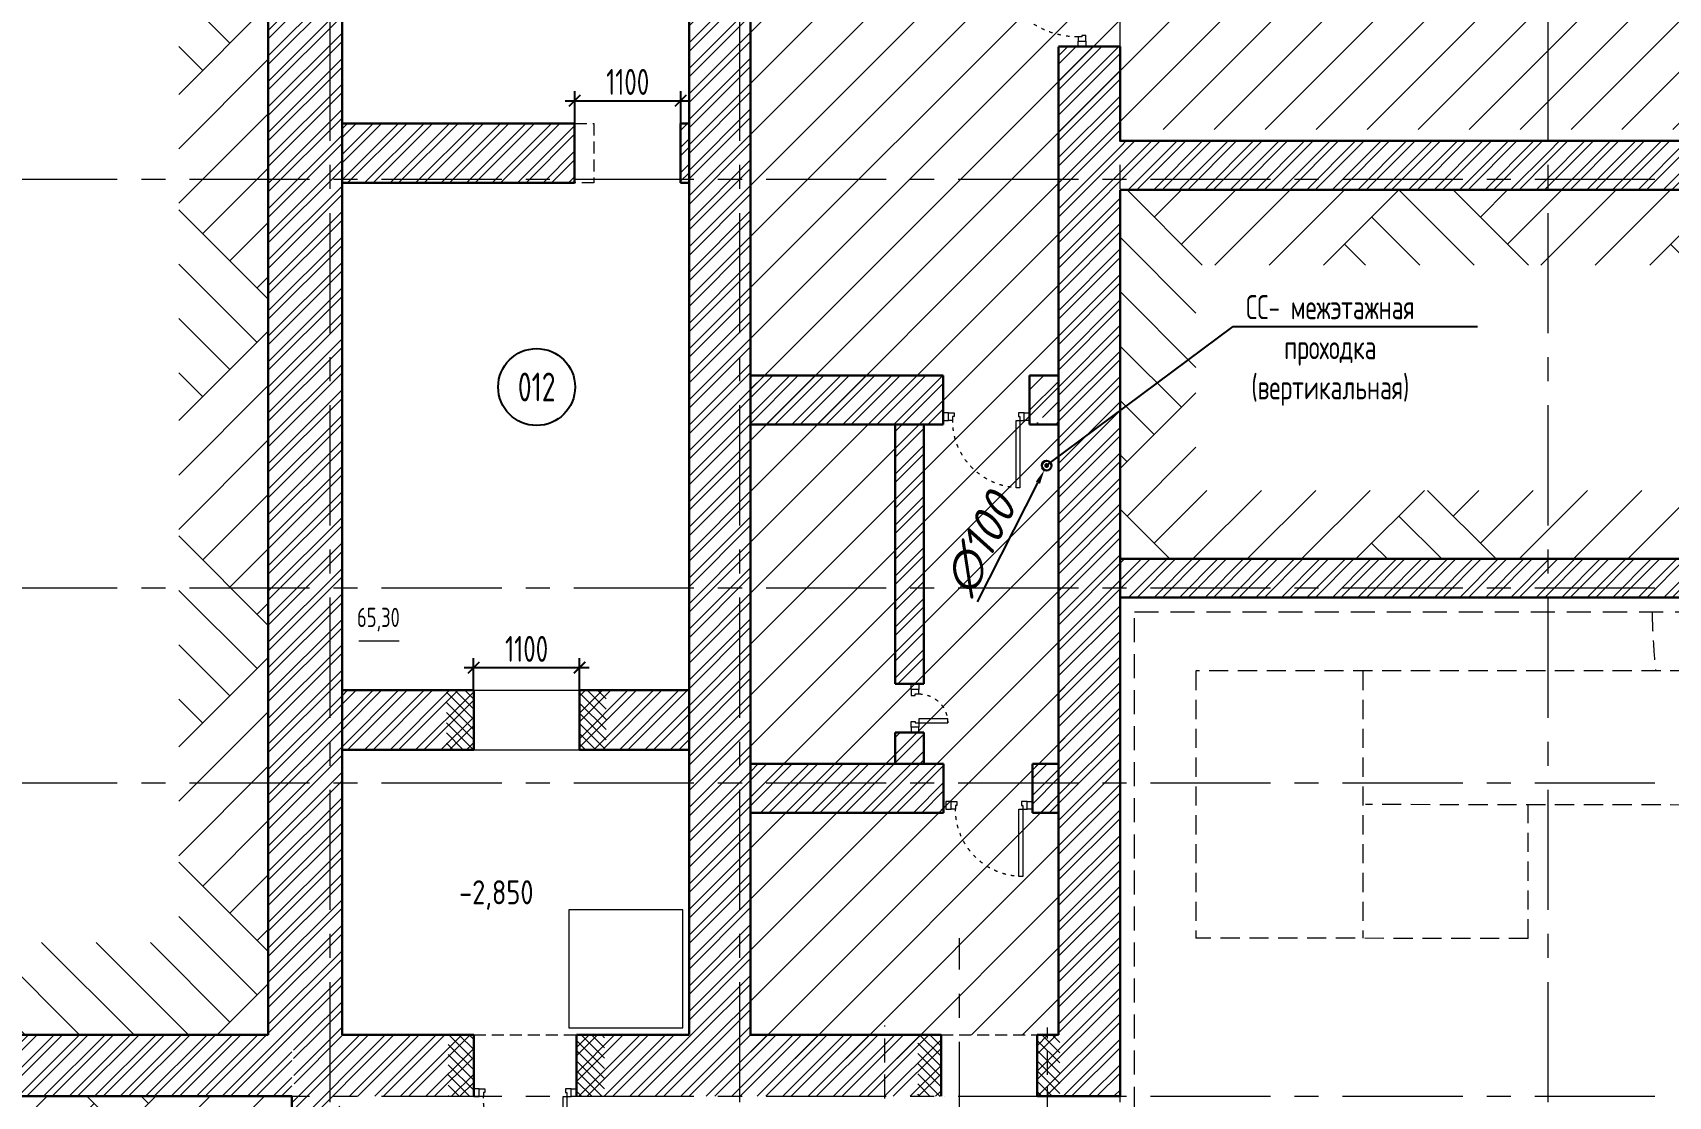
# Model space of a CAD drawing. Header units: millimetres. Extents: x -8689834 to 9419935, y 0 to 233063.
# Drawn here: x -336936 to -319917, y 61456 to 72520 of the extents above; entities that cross this region are included whole.
import ezdxf
from ezdxf import colors
from ezdxf.entities.mleader import LeaderData, LeaderLine
from ezdxf.enums import TextEntityAlignment as Align
from ezdxf.math import Vec2, Vec3

# ---------------------------------------------------------------- set-up
doc = ezdxf.new("R2010")
doc.units = ezdxf.units.MM
doc.header["$MEASUREMENT"] = 0
for name, pattern in [('ACAD_ISO03W100', [30, 12, -18]), ('ADSK_Штриховая_ш2 п1', [3, 2, -1]), ('CENTER', [2, 1.25, -0.25, 0.25, -0.25]), ('TRATTEGGIATA', [0.75, 0.5, -0.25])]:
    doc.linetypes.add(name, pattern=pattern)
doc.layers.get('0').update_dxf_attribs({"color": 250, "lineweight": 9})
for name, color, linetype, lineweight in [('!!!_АР_перегородки блоки', 7, 'Continuous', 5), ('1 этаж тонкие линии!', 250, 'Continuous', 0), ('_0', 250, 'Continuous', 9), ('АР штриховка стен', 250, 'Continuous', 9), ('АР_Двери', 175, 'Continuous', 18), ('АР_Маркер экспликации', 239, 'Continuous', 13), ('АР_МосжилНии_Стены', 127, 'Continuous', 30), ('АР_Номер помещения', 1, 'Continuous', 25), ('АР_Оси', 195, 'Continuous', 9), ('АР_Отметки', 250, 'Continuous', 15), ('АР_Перегородки витражные', 152, 'Continuous', 13), ('АР_Помещения_площадь', 19, 'Continuous', 9), ('АР_тонкая линия', 250, 'Continuous', 0), ('АР_Штриховка кирпич', 250, 'Continuous', 9), ('АР_Штриховка монолит', 250, 'Continuous', 9), ('Отв.СС', 234, 'Continuous', 9), ('Подвал', 250, 'Continuous', 30), ('СС_СКС_Кабель', 6, 'Continuous', 30)]:
    doc.layers.add(name, color=color, linetype=linetype, lineweight=lineweight)
doc.styles.add('BRAZEN-txt', font='isocpeui.ttf')
doc.styles.add('ISOCPEUR', font='isocpeur.ttf', dxfattribs={"width": 0.7})
doc.styles.get("Standard").update_dxf_attribs({"font": 'isocpeur.ttf', "width": 0.7})
doc.dimstyles.new('BRAZEN-Размеры_осевые', dxfattribs={"dimscale": 0, "dimtxt": 350, "dimasz": 150, "dimexe": 100, "dimexo": 100, "dimgap": 70, "dimtad": 1, "dimdec": 0, "dimzin": 0, "dimdsep": 46, "dimtxsty": 'BRAZEN-txt', "dimblk": 'ARCHTICK', "dimcen": 1, "dimdle": 100, "dimadec": 0, "dimazin": 0, "dimtfac": 1, "dimtdec": 0, "dimtofl": 0, "dimtmove": 1, "dimatfit": 3, "dimfxl": 1, "dimtolj": 1, "dimtzin": 0, "dimarcsym": 0})
doc.dimstyles.new('R_100', dxfattribs={"dimtxt": 270, "dimasz": 120, "dimexe": 100, "dimexo": 0, "dimgap": 60, "dimtad": 1, "dimdec": 0, "dimrnd": 5, "dimzin": 0, "dimdsep": 46, "dimtxsty": 'ISOCPEUR', "dimblk": 'ARCHTICK', "dimcen": 0, "dimdle": 100, "dimclrd": 256, "dimclre": 256, "dimclrt": 256, "dimadec": 0, "dimazin": 0, "dimtfac": 2, "dimtdec": 0, "dimtofl": 0, "dimtmove": 1, "dimatfit": 3, "dimfxl": 1, "dimtvp": 3, "dimtolj": 1, "dimtzin": 0, "dimarcsym": 0})

# ---------------------------------------------------------------- blocks, each defined once
blk = doc.blocks.new('*U246')
for points in [[(-55, -80), (-55, 0), (-115, 0), (-115, -40), (-100, -40), (-100, -80), (-55, -80)], [(0, 0), (0, -80), (-55, -80), (-55, 0), (0, 0)], [(-1070, 0), (-1070, -80), (-1015, -80), (-1015, 0), (-1070, 0)], [(-1015, -80), (-1015, 0), (-955, 0), (-955, -40), (-970, -40), (-970, -80), (-1015, -80)]]:
    blk.add_lwpolyline(points)
blk.add_lwpolyline([(-100, -80), (-100, -950), (-140, -950), (-140, -80)], close=True)
at = {"linetype": 'ACAD_ISO03W100', "ltscale": 3}
blk.add_arc((-100, -80), 870, 180, 270, dxfattribs=at)
blk = doc.blocks.new('*U245')
blk.add_lwpolyline([(-100, 80), (-100, 950), (-140, 950), (-140, 80)], close=True)
for points in [[(-1070, 0), (-1070, 80), (-1015, 80), (-1015, 0), (-1070, 0)], [(-1015, 80), (-1015, 0), (-955, 0), (-955, 40), (-970, 40), (-970, 80), (-1015, 80)], [(-55, 80), (-55, 0), (-115, 0), (-115, 40), (-100, 40), (-100, 80), (-55, 80)], [(0, 0), (0, 80), (-55, 80), (-55, 0), (0, 0)]]:
    blk.add_lwpolyline(points)
at = {"linetype": 'ACAD_ISO03W100', "ltscale": 3}
blk.add_arc((-100, 80), 870, 90, 180, dxfattribs=at)
blk = doc.blocks.new('*U275')
at = {"layer": 'АР_Номер помещения', "color": 7}
blk.add_circle((-16481, -1596), 400, dxfattribs=at)
at = {"layer": 'АР_Помещения_площадь', "color": 7}
blk.add_line((-17910, -4239), (-18332, -4239), dxfattribs=at)
at = {"color": 7, "style": 'ISOCPEUR', "width": 0.7, "flags": 1}
blk.add_attdef('КАТЕГОРИЯ', (-499, -2092), '', height=250, dxfattribs=at)
at = {"layer": 'АР_Номер помещения', "color": 7, "style": 'ISOCPEUR', "width": 0.7}
blk.add_attdef('НОМЕР_ПОМЕЩЕНИЯ', text='', height=300, dxfattribs=at).set_placement((-16481, -1596), align=Align.MIDDLE_CENTER)
at = {"layer": 'АР_Помещения_площадь', "color": 7, "lineweight": 30, "width": 0.7, "flags": 104}
blk.add_attdef('ИМЯ_ПОМЕЩЕНИЯ', text='', height=100, dxfattribs=at).set_placement((158, 1217), align=Align.MIDDLE_CENTER)
at = {"layer": 'АР_Помещения_площадь', "color": 7, "style": 'ISOCPEUR', "width": 0.7}
blk.add_attdef('ПЛОЩАДЬ_ПОМЕЩЕНИЯ', text='', height=200, dxfattribs=at).set_placement((-17905, -3993), align=Align.MIDDLE_RIGHT)
blk = doc.blocks.new('*U276')
blk.add_lwpolyline([(-100, 80), (-100, 780), (-140, 780), (-140, 80)], close=True)
for points in [[(-900, 0), (-900, 80), (-845, 80), (-845, 0), (-900, 0)], [(-845, 80), (-845, 0), (-785, 0), (-785, 40), (-800, 40), (-800, 80), (-845, 80)], [(-55, 80), (-55, 0), (-115, 0), (-115, 40), (-100, 40), (-100, 80), (-55, 80)], [(0, 0), (0, 80), (-55, 80), (-55, 0), (0, 0)]]:
    blk.add_lwpolyline(points)
at = {"linetype": 'ACAD_ISO03W100', "ltscale": 3}
blk.add_arc((-100, 80), 700, 90, 180, dxfattribs=at)
blk = doc.blocks.new('*U237')
for points in [[(-500, 0), (-500, -80), (-445, -80), (-445, 0), (-500, 0)], [(-445, -80), (-445, 0), (-385, 0), (-385, -40), (-400, -40), (-400, -80), (-445, -80)], [(-55, -80), (-55, 0), (-115, 0), (-115, -40), (-100, -40), (-100, -80), (-55, -80)], [(0, 0), (0, -80), (-55, -80), (-55, 0), (0, 0)]]:
    blk.add_lwpolyline(points)
blk.add_lwpolyline([(-100, -80), (-100, -380), (-140, -380), (-140, -80)], close=True)
at = {"linetype": 'ACAD_ISO03W100', "ltscale": 3}
blk.add_arc((-100, -80), 300, 180, 270, dxfattribs=at)
blk = doc.blocks.new('_DotSmall')
at = {"color": 0, "linetype": 'ByBlock', "const_width": 0.5}
blk.add_lwpolyline([(-0.0625, 0, 1), (0.0625, 0, 1)], format="xyb", close=True, dxfattribs=at)
blk = doc.blocks.new('*D1374')
at = {"layer": 'СС_СКС_Кабель', "color": 0, "lineweight": -2, "ltscale": 100, "transparency": 16777216}
for p, q in [((-326388, 68016), (-326386, 68016)), ((-326387, 68015), (-326387, 68017))]:
    blk.add_line(p, q, dxfattribs=at)
at = {"layer": 'СС_СКС_Кабель', "color": 0, "linetype": 'Continuous', "lineweight": -2, "ltscale": 100, "transparency": 16777216}
blk.add_line((-327107, 66599), (-326477, 67838), dxfattribs=at)
at = {"layer": 'СС_СКС_Кабель', "color": 0, "lineweight": 30, "ltscale": 100, "transparency": 16777216}
blk.add_solid([(-326499, 67850), (-326455, 67827), (-326409, 67972)], dxfattribs=at)
at = {"layer": 'СС_СКС_Кабель', "color": 0, "lineweight": 13, "ltscale": 100, "transparency": 16777216, "insert": (-327078, 67196), "char_height": 350, "attachment_point": 5, "rotation": 63.0594, "style": 'BRAZEN-txt'}
blk.add_mtext('\\A1;∅100', dxfattribs=at)
blk = doc.blocks.new('_ArchTick')
at = {"color": 0, "linetype": 'ByBlock', "const_width": 0.15}
blk.add_lwpolyline([(-0.5, -0.5), (0.5, 0.5)], dxfattribs=at)
blk = doc.blocks.new('_Dot')
at = {"color": 0, "linetype": 'ByBlock', "lineweight": -2}
blk.add_line((-0.5, 0), (-1, 0), dxfattribs=at)
at = {"color": 0, "linetype": 'ByBlock', "const_width": 0.5}
blk.add_lwpolyline([(-0.25, 0, 1), (0.25, 0, 1)], format="xyb", close=True, dxfattribs=at)
blk = doc.blocks.new('*D1696')
at = {"layer": 'АР_Перегородки витражные', "lineweight": -2, "ltscale": 500, "transparency": 16777216}
for p, q in [((-332448, 65915), (-331146, 65915)), ((-332348, 65679), (-332348, 66015)), ((-331246, 65679), (-331246, 66015))]:
    blk.add_line(p, q, dxfattribs=at)
at = {"layer": 'АР_Перегородки витражные', "lineweight": -2, "ltscale": 500, "transparency": 16777216, "xscale": 120, "yscale": 120, "zscale": 120, "rotation": 180}
blk.add_blockref('_ArchTick', (-332348, 65915), dxfattribs=at)
at = {"layer": 'АР_Перегородки витражные', "lineweight": -2, "ltscale": 500, "transparency": 16777216, "xscale": 120, "yscale": 120, "zscale": 120}
blk.add_blockref('_ArchTick', (-331246, 65915), dxfattribs=at)
at = {"layer": 'АР_Перегородки витражные', "ltscale": 500, "transparency": 16777216, "insert": (-331797, 66110), "char_height": 270, "attachment_point": 5, "style": 'ISOCPEUR'}
blk.add_mtext('\\A1;1100', dxfattribs=at)
blk = doc.blocks.new('*D1697')
at = {"layer": 'АР_Перегородки витражные', "lineweight": -2, "ltscale": 500, "transparency": 16777216}
for p, q in [((-331296, 71576), (-331296, 71913)), ((-330194, 71576), (-330194, 71913)), ((-331396, 71813), (-330094, 71813))]:
    blk.add_line(p, q, dxfattribs=at)
at = {"layer": 'АР_Перегородки витражные', "lineweight": -2, "ltscale": 500, "transparency": 16777216, "xscale": 120, "yscale": 120, "zscale": 120, "rotation": 180}
blk.add_blockref('_ArchTick', (-331296, 71813), dxfattribs=at)
at = {"layer": 'АР_Перегородки витражные', "lineweight": -2, "ltscale": 500, "transparency": 16777216, "xscale": 120, "yscale": 120, "zscale": 120}
blk.add_blockref('_ArchTick', (-330194, 71813), dxfattribs=at)
at = {"layer": 'АР_Перегородки витражные', "ltscale": 500, "transparency": 16777216, "insert": (-330745, 72008), "char_height": 270, "attachment_point": 5, "style": 'ISOCPEUR'}
blk.add_mtext('\\A1;1100', dxfattribs=at)

msp = doc.modelspace()

# ---------------------------------------------------------------- hatches: boundary and pattern name
at = {"layer": '!!!_АР_перегородки блоки', "lineweight": 5, "ltscale": 100, "true_color": 0x636466}
h = msp.add_hatch(dxfattribs=at)
h.set_pattern_fill('ANSI31', color=251, scale=3000, angle=180, style=0)
h.paths.add_polyline_path([(-327484.708, 61936.604), (-327484.708, 62094), (-326484.708, 62094), (-326484.708, 61936.604), (-326484.708, 61850.244), (-326197.463, 61850.244), (-326197.463, 71514.553), (-325612.063, 71514.553), (-295741.642, 71514.553), (-295741.641, 71680), (-295741.641, 81263.107), (-329468.316, 81263.107), (-329468.316, 61850.244), (-327484.708, 61850.244)])
at = {"layer": '1 этаж тонкие линии!', "ltscale": 100, "transparency": 33554559}
h = msp.add_hatch(dxfattribs=at)
h.set_pattern_fill('AR-PARQ1', color=256, scale=200, angle=45, style=0)
h.paths.add_polyline_path([(-339005.062, 81057.768), (-335415.132, 81057.768), (-335415.132, 63056), (-339005.062, 63056)], flags=16)
h.paths.add_polyline_path([(-339852.068, 82045.5), (-334484.741, 82050.5), (-334484.741, 62098), (-339852.693, 62093)])
h = msp.add_hatch(dxfattribs=at)
h.set_pattern_fill('AR-PARQ1', color=256, scale=200, angle=45, style=0)
h.set_pattern_definition([(135, (0.2, -110), (-3394.113, 0), [2400, -2400]), (135, (283, 172.8), (-3394.113, 0), [2400, -2400]), (135, (565.9, 455.7), (-3394.113, 0), [2400, -2400]), (135, (848.7, 738.5), (-3394.113, 0), [2400, -2400]), (135, (1131.6, 1021.4), (-3394.113, 0), [2400, -2400]), (135, (1414.4, 1304.2), (-3394.113, 0), [2400, -2400]), (135, (1697.2, 1587), (-3394.113, 0), [2400, -2400]), (45, (-1696.9, 1587), (3394.113, 0), [2400, -2400]), (45, (-1979.7, 1870), (3394.113, 0), [2400, -2400]), (45, (-2262.6, 2152.7), (3394.113, 0), [2400, -2400]), (45, (-2545.4, 2435.6), (3394.113, 0), [2400, -2400]), (45, (-2828.2, 2718.4), (3394.113, 0), [2400, -2400]), (45, (-3111, 3001.3), (3394.113, 0), [2400, -2400]), (45, (-3394, 3284), (3394.113, 0), [2400, -2400])])
h.paths.add_polyline_path([(-299206.827, 70885.682), (-325621.827, 70885.682), (-325621.827, 67045.708), (-299206.827, 67045.708)])
h.paths.add_polyline_path([(-299975.845, 70101.945), (-299977.791, 67758), (-324834.818, 67758), (-324832.872, 70101.945)], flags=16)
h = msp.add_hatch(dxfattribs=at)
h.set_pattern_fill('AR-PARQ1', color=256, scale=200, angle=45, style=0)
h.paths.add_polyline_path([(-335193.017, 56344.5), (-345603.845, 56344.5), (-345600.579, 63622.353), (-341357.644, 63622.353), (-341357.644, 60525.833), (-335189.751, 60525.833)], flags=16)
h.paths.add_polyline_path([(-334239.751, 55506.5), (-346441.827, 55506.5), (-346441.827, 64415), (-340493.318, 64415), (-340493.318, 61455.682), (-334239.751, 61455.682)])
at = {"layer": 'АР штриховка стен', "ltscale": 100}
h = msp.add_hatch(dxfattribs=at)
h.set_pattern_fill('ANSI31', color=1, scale=600, angle=-90)
h.set_pattern_definition([(315, (-242859.06, 912661.62), (53.0330086, 53.0330086), [])])
h.paths.add_polyline_path([(-331246.452, 65059.343), (-331246.452, 65678.77), (-330970.249, 65678.77), (-330969.751, 65059.597)])
h.paths.add_polyline_path([(-332631.881, 65059.47), (-332631.881, 65679), (-332347.87, 65678.77), (-332347.87, 65059.47)])
h = msp.add_hatch(dxfattribs=at)
h.set_pattern_fill('ANSI31', color=1, scale=600, angle=-90)
h.set_pattern_definition([(315, (-241966.475, 909078.04), (53.0330086, 53.0330086), [])])
h.paths.add_polyline_path([(-331276.843, 61455.363), (-331276.84, 62094.713), (-330985.261, 62094.713), (-330985.264, 61455.363)])
h.paths.add_polyline_path([(-332613.699, 61455.363), (-332613.699, 62094.713), (-332347.87, 62094.713), (-332347.87, 61455.363)])
h = msp.add_hatch(dxfattribs=at)
h.set_pattern_fill('ANSI31', color=1, scale=600, angle=-90)
h.set_pattern_definition([(315, (-237173.31, 909077.465), (53.0330086, 53.0330086), [])])
h.paths.add_polyline_path([(-326483.68, 61454.787), (-326483.678, 62094.137), (-326248.954, 62094.137), (-326248.957, 61454.787)])
h.paths.add_polyline_path([(-327727.283, 61454.787), (-327727.283, 62094.137), (-327484.708, 62094.137), (-327484.708, 61454.787)])
at = {"layer": 'АР_Штриховка кирпич', "ltscale": 100}
h = msp.add_hatch(dxfattribs=at)
h.set_pattern_fill('ANSI32', color=256, scale=500)
h.paths.add_polyline_path([(-339853.318, 82050.5), (-330106.827, 82051.497), (-330106.828, 80969.207), (-329468.316, 80969.003), (-329468.316, 82685.682), (-329576.827, 82685.682), (-329971.818, 82685.755), (-340493.318, 82685.682), (-340493.318, 64815.685), (-346842.012, 64815.685), (-346842.012, 55105.682), (-333741.706, 55105.68), (-333741.706, 61455.681), (-332347.87, 61455.684), (-332347.87, 62094), (-334239.751, 62094), (-334239.751, 55506.503), (-346441.827, 55506.497), (-346441.082, 64414.997), (-340492.572, 64415.003), (-340517.573, 61455.682), (-334214.005, 61455.682), (-334225.318, 62094.728), (-339853.263, 62094.728), (-339853.372, 64904.622)])
h = msp.add_hatch(dxfattribs=at)
h.set_pattern_fill('ANSI32', color=256, scale=500)
h.paths.add_polyline_path([(-333716.86, 82685.681), (-334136.666, 82685.681), (-334136.666, 62094), (-333716.794, 62094)])
h.paths.add_polyline_path([(-334136.666, 82685.682), (-334484.741, 82685.681), (-334484.741, 62094), (-334136.666, 62094)])
h = msp.add_hatch(dxfattribs=at)
h.set_pattern_fill('ANSI32', color=256, scale=500)
h.paths.add_polyline_path([(-330107.214, 62334.044), (-330107.02, 75293.522), (-329468.123, 75293.478), (-329468.316, 62094), (-330106.827, 62094), (-330106.827, 62334)])
h = msp.add_hatch(dxfattribs=at)
h.set_pattern_fill('ANSI32', color=256, scale=500)
h.paths.add_polyline_path([(-325621.921, 72376.462), (-326262.863, 72376.462), (-326262.176, 70995.682), (-325615.554, 70995.682), (-325615.554, 71514.804), (-325621.234, 71514.804)])
h.paths.add_polyline_path([(-321160.553, 71394.088), (-325615.553, 71394.125), (-325615.554, 70995.682), (-321166.318, 70885.682)])
h.paths.add_polyline_path([(-321166.318, 70885.682), (-325615.554, 70995.682), (-325615.554, 61476.5), (-325615.554, 66645.682), (-299206.827, 66645.682), (-299194.281, 67045.708), (-325615.554, 67045.708), (-325621.827, 70885.682), (-321160.554, 70885.682)])
h.paths.add_polyline_path([(-295715.317, 71393.875), (-314071.817, 71394.028), (-317825.521, 71394.062), (-317828.54, 72245.918), (-318274.066, 72245.918), (-318274.066, 71394.064), (-321160.582, 71394.088), (-321166.318, 70885.682), (-295715.318, 70995.682)])
h.paths.add_polyline_path([(-318274.066, 71394.062), (-317841.818, 71394.062)], flags=16)
h.paths.add_polyline_path([(-295715.318, 70998.997), (-321166.318, 70885.682), (-295715.318, 70891)], flags=17)
h.paths.add_polyline_path([(-327484.708, 61455.682), (-327484.708, 62093.922), (-331276.045, 62093.681), (-331277.641, 61455.363), (-325615.554, 61455.682), (-325615.554, 70995.682), (-326256.7, 70995.682), (-326255.105, 62094), (-326484.708, 62093.985), (-326484.708, 61455.682)])
h = msp.add_hatch(dxfattribs=at)
h.set_pattern_fill('ANSI32', color=256, scale=500)
h.set_pattern_definition([(45, (0, 5897.26), (-132.58252, 132.58252), []), (45, (88.39, 5897.26), (-132.58252, 132.58252), [])])
h.paths.add_polyline_path([(-331297.327, 71576.03), (-333716.827, 71576.03), (-333716.827, 70956.73), (-331297.327, 70959.162)])
h.paths.add_polyline_path([(-330106.827, 71576.03), (-330195.908, 71576.245), (-330195.908, 70956.945), (-330106.827, 70956.73)])
h = msp.add_hatch(dxfattribs=at)
h.set_pattern_fill('ANSI32', color=256, scale=500)
h.paths.add_polyline_path([(-329471.76, 68954.574), (-327463.79, 68954.53), (-327463.79, 68444.617), (-329468.316, 68444.617)])
h = msp.add_hatch(dxfattribs=at)
h.set_pattern_fill('ANSI32', color=256, scale=500)
h.paths.add_polyline_path([(-327963.589, 68444.586), (-327661.672, 68444.551), (-327661.857, 65747.84), (-327963.387, 65747.831)])
h = msp.add_hatch(dxfattribs=at)
h.set_pattern_fill('ANSI32', color=256, scale=500)
h.paths.add_polyline_path([(-332347.87, 65678.77), (-333716.827, 65678.77), (-333716.827, 65059.47), (-332347.87, 65059.47)])
h.paths.add_polyline_path([(-330106.827, 65678.77), (-331246.452, 65678.77), (-331246.452, 65059.47), (-330106.827, 65059.47)])
h = msp.add_hatch(dxfattribs=at)
h.set_pattern_fill('ANSI32', color=256, scale=500)
h.paths.add_polyline_path([(-327963.591, 65241.207), (-327661.674, 65241.172), (-327661.104, 64914.372), (-327962.634, 64914.363)])
h = msp.add_hatch(dxfattribs=at)
h.set_pattern_fill('ANSI32', color=256, scale=500)
h.paths.add_polyline_path([(-327458.766, 64914.363), (-329468.34, 64914.363), (-329468.357, 64406.095), (-327458.79, 64406.095)])
h.paths.add_polyline_path([(-326262.147, 64913.871), (-326533.994, 64913.934), (-326534.052, 64405.918), (-326262.205, 64405.855)])
at = {"layer": 'АР_Штриховка монолит', "ltscale": 300}
h = msp.add_hatch(dxfattribs=at)
h.set_pattern_fill('ANSI35', color=256, scale=1200)
h.set_pattern_definition([(45, (16218.3, -7798.38), (-212.13203, 212.13203), []), (45, (16430.42, -7798.38), (-212.13203, 212.13203), [375, -75, 0, -75])])
h.paths.add_polyline_path([(-326565.512, 68954.474), (-326263.704, 68954.53), (-326260.647, 68444.617), (-326562.068, 68444.517)])

# ---------------------------------------------------------------- linework, layer by layer
at = {"linetype": 'TRATTEGGIATA', "ltscale": 500}
for p, q in [((-325472.007, 61305.682), (-325472.007, 66495.68)), ((-325472.007, 66495.68), (-299356.827, 66495.68)), ((-328070.991, 57681.631), (-328070.991, 62190.307)), ((-326378.352, 57555.348), (-326378.352, 62170.347))]:
    msp.add_line(p, q, dxfattribs=at)
at = {"layer": '_0', "ltscale": 100}
msp.add_lwpolyline([(-331357.397, 62168.873), (-330172.27, 62168.873), (-330172.27, 63394.664), (-331357.397, 63394.664)], close=True, dxfattribs=at)
at = {"layer": 'АР_МосжилНии_Стены', "ltscale": 100}
for p, q in [((-333716.827, 71576.03), (-331295.908, 71576.298)), ((-331297.327, 71575.54), (-331297.327, 70959.162)), ((-330106.827, 71576.033), (-330195.908, 71576.033)), ((-330195.908, 71576.033), (-330195.908, 70957.65)), ((-331297.327, 70959.162), (-333716.85, 70958.139)), ((-332347.87, 70956.997), (-332413.414, 70956.997)), ((-330195.908, 70957.65), (-330106.827, 70957.65)), ((-325621.827, 67045.708), (-325621.791, 70885.682)), ((-325621.827, 70885.682), (-299206.827, 70885.682)), ((-327463.79, 68954.568), (-327463.79, 68444.568)), ((-326563.79, 68954.423), (-326563.79, 68444.568)), ((-299206.828, 67045.708), (-325621.828, 67045.708)), ((-332347.87, 65678.77), (-333716.827, 65678.77)), ((-332347.87, 65678.77), (-332413.417, 65678.77)), ((-332347.87, 65678.77), (-332347.87, 65059.47)), ((-330106.827, 65678.77), (-331246.452, 65678.77)), ((-331246.452, 65678.77), (-331246.452, 65059.47)), ((-332350.167, 65059.47), (-333716.827, 65059.47)), ((-332347.87, 65059.47), (-332413.414, 65059.47)), ((-330106.827, 65059.47), (-331246.452, 65059.47)), ((-329468.316, 64914.363), (-327458.79, 64914.363)), ((-327458.79, 64914.363), (-327458.79, 64405.98)), ((-326262.176, 64913.871), (-326534.023, 64913.871)), ((-326534.023, 64913.871), (-326534.023, 64405.98)), ((-327458.79, 64405.98), (-329468.316, 64405.98)), ((-326534.023, 64405.989), (-326262.176, 64405.488)), ((-334484.741, 62094), (-339853.318, 62095.5)), ((-332347.87, 61455.363), (-332347.87, 62093.681)), ((-331276.843, 62093.681), (-331276.843, 61455.363)), ((-327484.708, 61455.682), (-327484.708, 62094)), ((-327484.708, 61455.682), (-327484.708, 62094)), ((-326484.708, 61455.682), (-326484.708, 62094)), ((-326484.708, 62094), (-326484.708, 61455.682))]:
    msp.add_line(p, q, dxfattribs=at)
for points in [[(-334484.741, 62094), (-334484.741, 82685.682)], [(-333716.827, 62094), (-333716.827, 62094), (-333716.827, 82051.5)], [(-330106.827, 75293.5), (-330106.827, 62099.438)], [(-330106.827, 75293.5), (-329468.316, 75293.5), (-329468.316, 62094)], [(-295715.317, 74654.01), (-295715.317, 71393.875), (-325621.827, 71394.125), (-325622.218, 72376.462)], [(-326262.566, 72376.462), (-325622.218, 72376.462)], [(-326262.176, 62094), (-326262.566, 72372.812)], [(-329468.316, 68954.552), (-327463.79, 68954.552)], [(-326563.79, 68954.423), (-326262.176, 68954.371)], [(-327962.612, 65747.836), (-327962.606, 68444.617), (-329468.316, 68444.617)], [(-327962.606, 68444.569), (-327463.79, 68444.569)], [(-327662.606, 68444.603), (-327662.612, 65747.836)], [(-326563.79, 68444.568), (-326262.176, 68444.568)], [(-326484.708, 61455.682), (-325621.827, 61455.682), (-325621.827, 67045.708), (-325621.827, 67045.708)], [(-312596.827, 66645.682), (-312596.827, 66645.682), (-325621.827, 66645.682)], [(-327962.632, 65747.836), (-327662.612, 65747.835)], [(-327962.632, 65241.19), (-327962.634, 64914.363)], [(-327662.632, 65241.19), (-327962.632, 65241.19)], [(-327662.632, 65241.19), (-327662.634, 64914.363)], [(-332347.87, 62093.681), (-333716.827, 62094)], [(-330106.827, 62094), (-331276.843, 62093.681)], [(-327484.708, 62094), (-329468.316, 62094)], [(-326262.176, 62094), (-326262.176, 62094), (-326484.708, 62094)]]:
    msp.add_lwpolyline(points, dxfattribs=at)
msp.add_lwpolyline([(-334239.751, 55506.503), (-346441.827, 55506.497), (-346441.827, 64414.997), (-340491.827, 64415.003), (-340491.827, 61455.682), (-334239.751, 61455.682)], close=True, dxfattribs=at)
at = {"layer": 'АР_Оси', "linetype": 'CENTER', "ltscale": 1000}
for p, q in [((-329577.01, 53394.411), (-329577.01, 87701.889)), ((-325622.01, 53394.411), (-325622.01, 87701.889)), ((-321167.01, 53394.411), (-321167.01, 87701.889)), ((-333842.01, 53394.411), (-333842.01, 82776.945)), ((-359305.765, 70995.682), (-275708.6, 70995.682)), ((-359305.765, 66745.682), (-275708.6, 66745.682)), ((-359305.765, 64715.682), (-275708.6, 64715.682)), ((-327293.657, 54773), (-327293.657, 63101.3)), ((-359305.765, 61455.682), (-289924.568, 61455.682))]:
    msp.add_line(p, q, dxfattribs=at)
at = {"layer": 'АР_тонкая линия', "linetype": 'ADSK_Штриховая_ш2 п1', "ltscale": 100}
for p, q in [((-319096.313, 65879.958), (-324834.257, 65879.958)), ((-324834.257, 65879.772), (-324834.257, 63099.772)), ((-323095.886, 65879.772), (-323095.886, 63101.587)), ((-319096.313, 64484.958), (-323068.169, 64489.958)), ((-321375.86, 63097.897), (-321375.86, 64488.083)), ((-321375.86, 63097.897), (-324834.257, 63099.772))]:
    msp.add_line(p, q, dxfattribs=at)
msp.add_arc((-312468.191, 66644.382), 7619.622, 181.1182397, 185.7307743, dxfattribs=at)
at = {"layer": 'Подвал', "linetype": 'TRATTEGGIATA', "lineweight": 13, "ltscale": 250}
for p, q in [((-331295.908, 71576.03), (-331095.908, 71576.03)), ((-331095.908, 71576.032), (-331095.908, 70959.248)), ((-331095.908, 70959.248), (-331297.327, 70959.162)), ((-332347.87, 62094.577), (-331277.87, 62094.577)), ((-327484.708, 62094.577), (-326414.708, 62094.577))]:
    msp.add_line(p, q, dxfattribs=at)
at = {"layer": 'Подвал', "lineweight": 13, "ltscale": 250}
for p, q in [((-332347.87, 65678.77), (-331246.452, 65678.77)), ((-332347.87, 65059.47), (-331246.452, 65059.47))]:
    msp.add_line(p, q, dxfattribs=at)
at = {"layer": 'СС_СКС_Кабель', "color": 5, "ltscale": 100}
msp.add_circle((-326386.548, 68016.473), 50, dxfattribs=at)

# ---------------------------------------------------------------- block references
at = {"layer": 'АР_Двери', "xscale": -1}
for name, p, rotation in [('*U246', (-325978.486, 73446.462), 270), ('*U276', (-326563.79, 68566.344), 180), ('*U237', (-327795.177, 65241.19), 90), ('*U276', (-326534.023, 64521.579), 180), ('*U245', (-331276.843, 61533.82), 180)]:
    msp.add_blockref(name, p, dxfattribs=dict(at, rotation=rotation))
at = {"layer": 'АР_Маркер экспликации', "color": 7}
ref = msp.add_blockref('*U275', (-315211.792, 70430.217), dxfattribs=at)
ref.add_attrib('НОМЕР_ПОМЕЩЕНИЯ', '012', dxfattribs={"layer": 'АР_Номер помещения', "color": 7, "height": 300, "style": 'ISOCPEUR', "width": 0.7}).set_placement((-331692.373, 68834.5), align=Align.MIDDLE_CENTER)
ref.add_attrib('ПЛОЩАДЬ_ПОМЕЩЕНИЯ', '65,30', dxfattribs={"layer": 'АР_Помещения_площадь', "color": 7, "height": 200, "style": 'ISOCPEUR', "width": 0.7}).set_placement((-333116.614, 66437.506), align=Align.MIDDLE_RIGHT)

# ---------------------------------------------------------------- dimensions: what is measured, and where the dimension line sits
at = {"layer": 'АР_Перегородки витражные', "ltscale": 500}
for base, p1, p2, picture, middle in [((-330194.49, 71812.528), (-331295.908, 71576.298), (-330194.49, 71576.298), '*D1697', (-330745.199, 72007.528)), ((-331246.452, 65915), (-332347.87, 65678.77), (-331246.452, 65678.77), '*D1696', (-331797.161, 66110))]:
    dim = msp.add_linear_dim(base=base, p1=p1, p2=p2, dimstyle='R_100', override={"dimpost": '\\X'}, dxfattribs=at)
    dim.commit()
    dim.dimension.update_dxf_attribs({"geometry": picture, "text_midpoint": middle})
at = {"layer": 'СС_СКС_Кабель', "color": 0, "lineweight": 13, "ltscale": 100}
dim = msp.add_diameter_dim_2p(p1=(-326363.894, 68061.047), p2=(-326409.201, 67971.9), dimstyle='BRAZEN-Размеры_осевые', override={"dimscale": 1, "dimblk1": 'ArchTick', "dimsah": 1}, dxfattribs=at)
dim.commit()
dim.dimension.update_dxf_attribs({"geometry": '*D1374', "text_midpoint": (-326859.886, 67085.109), "dimtype": 163})

# ---------------------------------------------------------------- leaders
at = {"layer": 'АР_Отметки'}
ml = msp.add_multileader_mtext('Standard', dxfattribs=at)
ml.set_content('{\\W0.8;-2,430}', color=256, style='ISOCPEUR')
ml.set_leader_properties(color=256, linetype='Continuous', lineweight=-1)
ml.set_arrow_properties(name='DOTSMALL')
ml.build(insert=Vec2(0, 0))
ml.multileader.update_dxf_attribs({"has_text_frame": 1, "text_left_attachment_type": 4, "text_right_attachment_type": 4, "dogleg_length": 100, "arrow_head_size": 180})
ctx = ml.context
ctx.base_point, ctx.char_height, ctx.arrow_head_size, ctx.landing_gap_size, ctx.plane_origin = Vec3(-336711.886, 117132.656), 250, 180, 50, Vec3(-335659.193, 115477.482)
ctx.left_attachment, ctx.right_attachment = 4, 4
notes = []
notes.append((ctx, [(0, (0, 0, 0), (0, 0), (1, 0), 1, [])]))
ctx.mtext.insert, ctx.mtext.width, ctx.mtext.line_spacing_style, ctx.mtext.flow_direction = Vec3(-336661.886, 117465.989), 852.69703, 2, 5
ml = msp.add_multileader_mtext('Standard', dxfattribs=at)
ml.set_content('{\\W0.8;-2,730}', color=256, style='ISOCPEUR')
ml.set_leader_properties(color=256, linetype='Continuous', lineweight=-1)
ml.set_arrow_properties(name='DOTSMALL')
ml.build(insert=Vec2(0, 0))
ml.multileader.update_dxf_attribs({"has_text_frame": 1, "text_left_attachment_type": 4, "text_right_attachment_type": 4, "dogleg_length": 100, "arrow_head_size": 180})
ctx = ml.context
ctx.base_point, ctx.char_height, ctx.arrow_head_size, ctx.landing_gap_size, ctx.plane_origin = Vec3(-346371.356, 101933.6), 250, 180, 50, Vec3(-346327.75, 100655.48)
ctx.left_attachment, ctx.right_attachment = 4, 4
notes.append((ctx, [(0, (0, 0, 0), (0, 0), (1, 0), 1, [])]))
ctx.mtext.insert, ctx.mtext.width, ctx.mtext.defined_height, ctx.mtext.line_spacing_style, ctx.mtext.flow_direction = Vec3(-346321.356, 102266.933), 769.98896, 343.888, 2, 5
ml = msp.add_multileader_mtext('Standard', dxfattribs=at)
ml.set_content('{\\W0.8;-2,730}', color=256, style='ISOCPEUR')
ml.set_leader_properties(color=256, linetype='Continuous', lineweight=-1)
ml.set_arrow_properties(name='DOTSMALL')
ml.build(insert=Vec2(0, 0))
ml.multileader.update_dxf_attribs({"has_text_frame": 1, "text_left_attachment_type": 4, "text_right_attachment_type": 4, "dogleg_length": 100, "arrow_head_size": 180})
ctx = ml.context
ctx.base_point, ctx.char_height, ctx.arrow_head_size, ctx.landing_gap_size, ctx.plane_origin = Vec3(-343122.46, 91149.378), 250, 180, 50, Vec3(-347780.969, 87297.071)
ctx.left_attachment, ctx.right_attachment = 4, 4
notes.append((ctx, [(0, (0, 0, 0), (0, 0), (1, 0), 1, [])]))
ctx.mtext.insert, ctx.mtext.width, ctx.mtext.defined_height, ctx.mtext.line_spacing_style, ctx.mtext.flow_direction = Vec3(-343072.46, 91482.712), 769.98896, 343.888, 2, 5
ml = msp.add_multileader_mtext('Standard', dxfattribs=at)
ml.set_content('{\\W0.8;-2,430}', color=256, style='ISOCPEUR')
ml.set_leader_properties(color=256, linetype='Continuous', lineweight=-1)
ml.set_arrow_properties(name='DOTSMALL')
ml.build(insert=Vec2(0, 0))
ml.multileader.update_dxf_attribs({"has_text_frame": 1, "text_left_attachment_type": 4, "text_right_attachment_type": 4, "dogleg_length": 100, "arrow_head_size": 180})
ctx = ml.context
ctx.base_point, ctx.char_height, ctx.arrow_head_size, ctx.landing_gap_size, ctx.plane_origin = Vec3(-334177.775, 87942.722), 250, 180, 50, Vec3(-333125.082, 86287.549)
ctx.left_attachment, ctx.right_attachment = 4, 4
notes.append((ctx, [(0, (0, 0, 0), (0, 0), (1, 0), 1, [])]))
ctx.mtext.insert, ctx.mtext.width, ctx.mtext.line_spacing_style, ctx.mtext.flow_direction = Vec3(-334127.775, 88276.056), 852.69703, 2, 5
ml = msp.add_multileader_mtext('Standard', dxfattribs=at)
ml.set_content('{\\W0.8;-2,850}', color=256, style='ISOCPEUR')
ml.set_leader_properties(color=256, linetype='Continuous', lineweight=-1)
ml.set_arrow_properties(name='DOTSMALL')
ml.build(insert=Vec2(0, 0))
ml.multileader.update_dxf_attribs({"has_text_frame": 1, "text_left_attachment_type": 4, "text_right_attachment_type": 4, "dogleg_length": 100, "arrow_head_size": 180})
ctx = ml.context
ctx.base_point, ctx.char_height, ctx.arrow_head_size, ctx.landing_gap_size, ctx.plane_origin = Vec3(-332549.724, 63369.665), 250, 180, 50, Vec3(-332631.118, 62435.434)
ctx.left_attachment, ctx.right_attachment = 4, 4
notes.append((ctx, [(0, (0, 0, 0), (0, 0), (1, 0), 1, [])]))
ctx.mtext.insert, ctx.mtext.width, ctx.mtext.defined_height, ctx.mtext.line_spacing_style, ctx.mtext.flow_direction = Vec3(-332499.724, 63702.998), 769.98896, 343.888, 2, 5
at = {"layer": 'Отв.СС', "color": 1, "lineweight": 0, "transparency": 33554687}
ml = msp.add_multileader_mtext('Standard', dxfattribs=at)
ml.set_content('СС- межэтажная проходка\\P(вертикальная)', color=1, style='ISOCPEUR')
ml.set_leader_properties()
ml.set_arrow_properties(name='DOT')
ml.build(insert=Vec2(0, 0))
ml.multileader.update_dxf_attribs({"text_left_attachment_type": 6, "text_right_attachment_type": 6, "dogleg_length": 100, "arrow_head_size": 50})
ctx = ml.context
ctx.base_point, ctx.char_height, ctx.arrow_head_size, ctx.landing_gap_size, ctx.plane_origin = Vec3(-324344.395, 69464.813), 250, 50, 0, Vec3(-322487.431, 61300.397)
ctx.left_attachment, ctx.right_attachment, ctx.text_align_type = 6, 6, 1
notes.append((ctx, [(1, (1, 1, 0), (-324444.395, 69464.813), (1, 0), 100, [(0, [(-326386.548, 68017.473)], 0, [])])]))
ctx.mtext.insert, ctx.mtext.width, ctx.mtext.alignment, ctx.mtext.flow_direction = Vec3(-323434.395, 69789.813), 2415.89525, 2, 5
for ctx, leaders in notes:
    for number, flags, end, landing, length, lines in leaders:
        leader = LeaderData()
        leader.index, (leader.has_last_leader_line, leader.has_dogleg_vector, leader.attachment_direction) = number, flags
        leader.last_leader_point, leader.dogleg_vector, leader.dogleg_length = Vec3(end), Vec3(landing), length
        for number, points, colour, breaks in lines:
            line = LeaderLine()
            line.index, line.vertices, line.color, line.breaks = number, Vec3.list(points), colors.encode_raw_color(colour), breaks
            leader.lines.append(line)
        ctx.leaders.append(leader)

doc.saveas('drawing.dxf')
